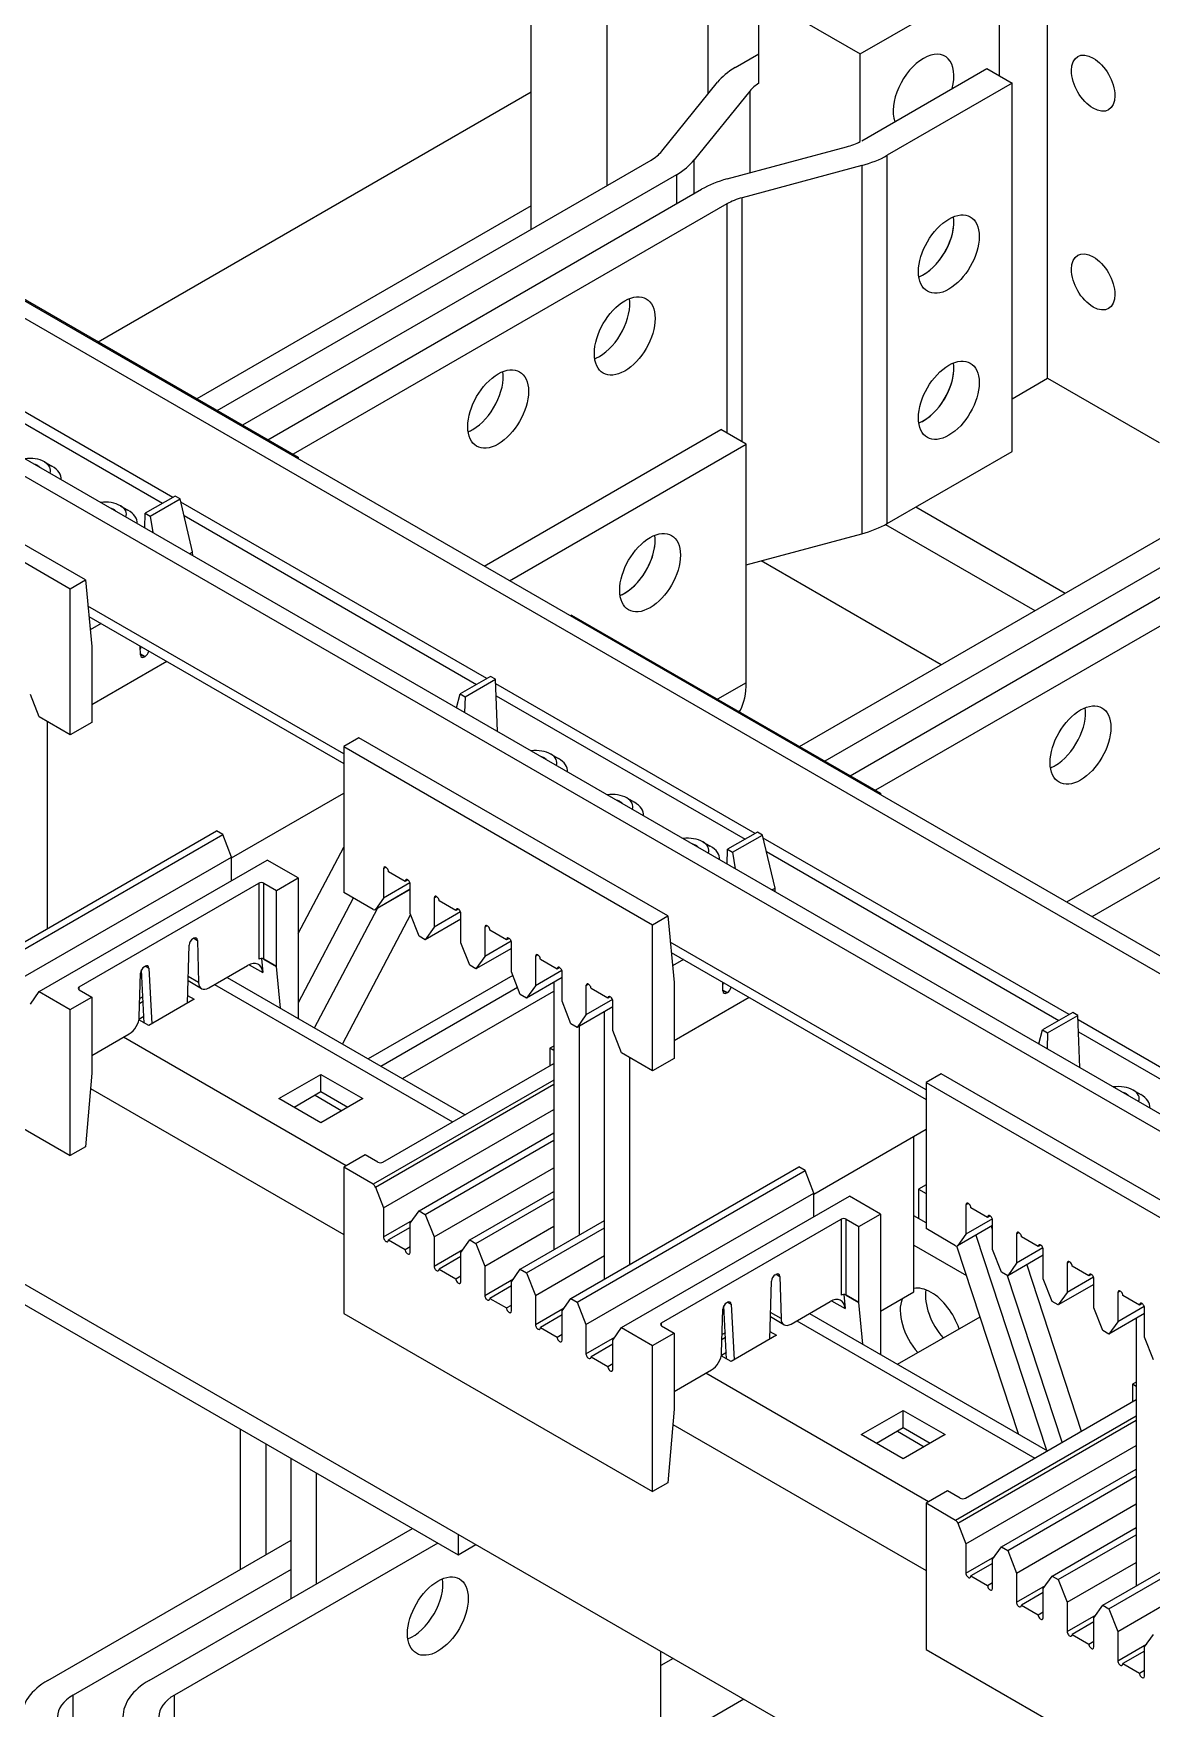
# Model space of a CAD drawing. Header units: millimetres. Extents: x -116965 to 323937, y 291661 to 566926.
# Drawn here: x -25828.6 to -25739.4, y 302073.5 to 302207.2 of the extents above; entities that cross this region are included whole.
import ezdxf

# ---------------------------------------------------------------- set-up
doc = ezdxf.new("R2010")
doc.units = ezdxf.units.MM
doc.layers.add('ALPHA', color=255, linetype='Continuous')

msp = doc.modelspace()

# ---------------------------------------------------------------- linework, layer by layer
at = {"layer": 'ALPHA'}
for p, q in [((-25788.944618, 302191.561674), (-25788.944618, 302326.866822)), ((-25782.883703, 302195.060945), (-25782.883703, 302312.636453)), ((-25774.802483, 302202.39332), (-25774.802483, 302229.587087)), ((-25747.730395, 302179.664153), (-25747.730395, 302213.957009)), ((-25762.680652, 302205.558759), (-25751.568974, 302211.974089)), ((-25751.568974, 302203.809123), (-25751.568974, 302211.974089)), ((-25770.761873, 302210.224453), (-25762.680652, 302205.558759)), ((-25770.761873, 302203.225911), (-25770.761873, 302210.224453)), ((-25772.651887, 302204.467558), (-25770.761873, 302205.558759)), ((-25762.680652, 302198.560216), (-25762.680652, 302205.558759)), ((-25762.550362, 302198.63544), (-25752.579127, 302204.392335)), ((-25752.579127, 302204.392335), (-25750.558822, 302203.225911)), ((-25823.491835, 302182.580212), (-25788.944618, 302202.526057)), ((-25778.518762, 302197.792077), (-25774.074752, 302203.294347)), ((-25771.485301, 302202.597208), (-25775.929311, 302197.094938)), ((-25771.485301, 302202.597208), (-25771.485301, 302196.065302)), ((-25750.558822, 302203.225911), (-25760.530057, 302197.469016)), ((-25750.558822, 302173.832034), (-25750.558822, 302203.225911)), ((-25773.29981, 302195.576794), (-25763.769598, 302198.142545)), ((-25813.996402, 302177.098021), (-25779.372481, 302197.088151)), ((-25775.929311, 302194.410371), (-25775.929311, 302197.094938)), ((-25760.530057, 302168.075139), (-25760.530057, 302197.469016)), ((-25777.352176, 302195.921727), (-25811.976096, 302175.931597)), ((-25777.352176, 302195.921727), (-25777.352176, 302193.58888)), ((-25762.562118, 302196.647525), (-25772.092329, 302194.081774)), ((-25762.562118, 302196.647525), (-25762.562118, 302167.253648)), ((-25809.955791, 302174.765173), (-25775.331871, 302194.755303)), ((-25772.092329, 302174.600174), (-25772.092329, 302194.081774)), ((-25788.944618, 302193.427952), (-25815.612646, 302178.03116)), ((-25773.311565, 302193.58888), (-25807.935486, 302173.59875)), ((-25773.311565, 302193.58888), (-25773.311565, 302175.3041)), ((-25842.078642, 302191.794959), (-25666.716161, 302090.549383)), ((-25840.866459, 302192.494813), (-25665.503977, 302091.249237)), ((-25832.179147, 302187.595834), (-25807.531425, 302173.365465)), ((-25851.776107, 302186.196125), (-25676.413625, 302084.950549)), ((-25852.98829, 302185.496271), (-25677.625808, 302084.250695)), ((-25817.531935, 302170.1578), (-25838.226288, 302182.10569)), ((-25838.189555, 302181.151343), (-25818.340057, 302169.69123)), ((-25750.558822, 302178.03116), (-25747.730395, 302179.664153)), ((-25747.730395, 302179.664153), (-25738.841052, 302174.531889)), ((-25850.361893, 302177.098021), (-25825.714171, 302162.867652)), ((-25824.501988, 302163.567506), (-25849.14971, 302177.797875)), ((-25792.682183, 302164.675608), (-25773.79233, 302175.58167)), ((-25771.772025, 302174.415246), (-25773.79233, 302175.58167)), ((-25790.661878, 302163.509185), (-25771.772025, 302174.415246)), ((-25771.772025, 302155.361813), (-25771.772025, 302174.415246)), ((-25827.774882, 302172.992209), (-25827.168791, 302172.642282)), ((-25807.63244, 302173.307144), (-25807.531425, 302173.365465)), ((-25807.531425, 302173.365465), (-25807.531425, 302173.248822)), ((-25760.530057, 302168.075139), (-25750.558822, 302173.832034)), ((-25826.432373, 302171.563914), (-25826.432373, 302171.615829)), ((-25817.347188, 302170.264464), (-25819.730536, 302168.888437)), ((-25819.326475, 302168.655152), (-25816.943127, 302170.031179)), ((-25816.943127, 302170.031179), (-25817.347188, 302170.264464)), ((-25815.946501, 302165.800915), (-25816.943127, 302170.031179)), ((-25767.529384, 302150.270276), (-25732.905464, 302170.260406)), ((-25821.713967, 302169.492938), (-25821.107875, 302169.143011)), ((-25819.765655, 302167.714883), (-25819.730536, 302168.888437)), ((-25819.730536, 302168.888437), (-25819.326475, 302168.655152)), ((-25819.326475, 302168.655152), (-25819.120927, 302167.342649)), ((-25792.480152, 302155.694146), (-25816.884955, 302169.784266)), ((-25816.630503, 302168.704218), (-25793.288274, 302155.227576)), ((-25730.885159, 302169.093982), (-25765.509079, 302149.103852)), ((-25758.235981, 302169.399624), (-25746.316181, 302162.517725)), ((-25820.371458, 302168.064643), (-25820.371458, 302168.116558)), ((-25763.488774, 302147.937428), (-25728.864853, 302167.927558)), ((-25760.662028, 302168.000886), (-25748.740547, 302161.118016)), ((-25771.772025, 302164.77413), (-25762.562118, 302167.253648)), ((-25726.844548, 302166.761135), (-25761.468469, 302146.771005)), ((-25816.198534, 302165.655404), (-25815.946501, 302165.800915)), ((-25815.931491, 302165.501227), (-25815.946501, 302165.800915)), ((-25756.215676, 302156.802248), (-25770.579476, 302165.095192)), ((-25825.714171, 302162.867652), (-25824.501988, 302163.567506)), ((-25824.501988, 302163.567506), (-25823.992366, 302158.262903)), ((-25825.714171, 302151.203415), (-25825.714171, 302162.867652)), ((-25803.894876, 302149.687064), (-25824.300298, 302161.46814)), ((-25824.22167, 302160.649706), (-25803.894876, 302148.914026)), ((-25785.71213, 302160.768089), (-25785.813146, 302160.709768)), ((-25785.71213, 302160.768089), (-25761.064408, 302146.53772)), ((-25824.113094, 302159.592908), (-25824.120555, 302159.597216)), ((-25823.252168, 302160.089964), (-25824.113094, 302159.592908)), ((-25823.992366, 302158.262903), (-25823.992871, 302158.262611)), ((-25823.992871, 302158.262611), (-25823.992871, 302152.197208)), ((-25820.099855, 302157.581973), (-25820.121415, 302158.282423)), ((-25817.999375, 302157.057263), (-25823.992871, 302153.596916)), ((-25820.102156, 302157.656721), (-25819.743802, 302157.449826)), ((-25819.796994, 302157.419116), (-25820.100231, 302157.59419)), ((-25819.743802, 302157.449826), (-25819.796994, 302157.419116)), ((-25792.177107, 302155.86911), (-25794.601473, 302154.469401)), ((-25794.197412, 302154.236116), (-25791.773046, 302155.635825)), ((-25791.773046, 302155.635825), (-25792.177107, 302155.86911)), ((-25791.612339, 302151.460558), (-25791.773046, 302155.635825)), ((-25771.064918, 302143.330055), (-25791.759271, 302155.277945)), ((-25771.772025, 302155.361813), (-25774.060105, 302154.040789)), ((-25828.186196, 302152.630639), (-25828.88605, 302154.434408)), ((-25794.904366, 302153.361211), (-25794.601473, 302154.469401)), ((-25794.601473, 302154.469401), (-25794.197412, 302154.236116)), ((-25794.197412, 302154.236116), (-25794.24371, 302152.979781)), ((-25791.722538, 302154.323598), (-25771.87304, 302142.863485)), ((-25825.714171, 302151.203415), (-25828.186196, 302152.630639)), ((-25772.398778, 302153.081622), (-25772.245242, 302153.170265)), ((-25772.316837, 302153.034313), (-25772.245242, 302153.170265)), ((-25827.532446, 302135.745011), (-25827.532446, 302152.253196)), ((-25823.992871, 302152.197208), (-25825.714171, 302151.203415)), ((-25802.682693, 302150.97013), (-25803.894876, 302150.270276)), ((-25803.894876, 302150.270276), (-25779.247154, 302136.039907)), ((-25803.894876, 302150.270276), (-25803.894876, 302138.606039)), ((-25778.034971, 302136.739761), (-25802.682693, 302150.97013)), ((-25787.36878, 302149.663736), (-25786.762689, 302149.313808)), ((-25727.325313, 302148.753925), (-25746.215166, 302137.847864)), ((-25786.026272, 302148.23544), (-25786.026272, 302148.287356)), ((-25725.305008, 302147.587501), (-25744.194861, 302136.68144)), ((-25812.844828, 302141.370463), (-25803.894876, 302146.53772)), ((-25781.307865, 302146.164464), (-25780.701774, 302145.814537)), ((-25761.165423, 302146.479399), (-25761.064408, 302146.53772)), ((-25761.064408, 302146.53772), (-25761.064408, 302146.421078)), ((-25779.965356, 302144.736169), (-25779.965356, 302144.788084)), ((-25832.226806, 302133.034721), (-25814.04406, 302143.532534)), ((-25831.727428, 302132.746405), (-25813.544682, 302143.244218)), ((-25813.544682, 302143.244218), (-25814.04406, 302143.532534)), ((-25812.844828, 302141.440449), (-25813.544682, 302143.244218)), ((-25770.880171, 302143.436719), (-25773.263519, 302142.060692)), ((-25770.47611, 302143.203434), (-25770.880171, 302143.436719)), ((-25807.531425, 302135.33197), (-25803.894876, 302142.237461)), ((-25775.24695, 302142.665193), (-25774.640858, 302142.315266)), ((-25773.298638, 302140.887138), (-25773.263519, 302142.060692)), ((-25773.263519, 302142.060692), (-25772.859458, 302141.827408)), ((-25772.859458, 302141.827408), (-25770.47611, 302143.203434)), ((-25769.479484, 302138.973171), (-25770.47611, 302143.203434)), ((-25746.013135, 302128.866401), (-25770.417938, 302142.956521)), ((-25770.163485, 302141.876473), (-25746.821257, 302128.399832)), ((-25831.027573, 302130.942635), (-25812.844828, 302141.440449)), ((-25828.186196, 302130.701874), (-25810.00345, 302141.199687)), ((-25812.844828, 302139.559217), (-25812.844828, 302141.440449)), ((-25807.531425, 302139.772463), (-25810.00345, 302141.199687)), ((-25800.520967, 302140.623952), (-25800.722997, 302140.50731)), ((-25773.904441, 302141.236898), (-25773.904441, 302141.288813)), ((-25772.859458, 302141.827408), (-25772.65391, 302140.514904)), ((-25886.323324, 302140.239032), (-25664.089764, 302011.932427)), ((-25825.003024, 302131.084939), (-25810.666939, 302139.361881)), ((-25810.666939, 302139.361881), (-25810.666939, 302133.296478)), ((-25810.262878, 302139.361881), (-25809.252725, 302138.77867)), ((-25810.262878, 302133.296478), (-25810.262878, 302139.361881)), ((-25809.252725, 302138.77867), (-25807.531425, 302139.772463)), ((-25807.531425, 302139.772463), (-25807.531425, 302128.567928)), ((-25800.722997, 302140.50731), (-25800.722997, 302138.174462)), ((-25798.606074, 302139.396668), (-25800.722997, 302138.174462)), ((-25798.985535, 302139.504185), (-25800.318936, 302140.274025)), ((-25798.783504, 302139.620828), (-25798.985535, 302139.504185)), ((-25798.581474, 302136.938053), (-25798.581474, 302139.2709)), ((-25809.252725, 302132.713266), (-25809.252725, 302138.77867)), ((-25803.132209, 302138.165713), (-25807.531425, 302129.811983)), ((-25801.539494, 302137.246158), (-25803.894876, 302138.606039)), ((-25798.581474, 302138.857342), (-25801.396637, 302137.232007)), ((-25798.581474, 302138.868584), (-25801.36453, 302137.261785)), ((-25800.722997, 302138.174462), (-25801.36453, 302137.261785)), ((-25796.480356, 302138.291105), (-25796.682387, 302138.174462)), ((-25796.682387, 302138.174462), (-25796.682387, 302135.841615)), ((-25794.944925, 302137.171338), (-25796.278326, 302137.941177)), ((-25769.731517, 302138.827659), (-25769.479484, 302138.973171)), ((-25769.464474, 302138.673482), (-25769.479484, 302138.973171)), ((-25806.222367, 302127.812143), (-25801.202759, 302137.343942)), ((-25798.550978, 302136.859456), (-25803.993207, 302126.525137)), ((-25797.881619, 302135.134284), (-25798.581474, 302136.938053)), ((-25794.565464, 302137.063821), (-25796.682387, 302135.841615)), ((-25794.742894, 302137.28798), (-25794.944925, 302137.171338)), ((-25794.540863, 302134.605206), (-25794.540863, 302136.938053)), ((-25779.247154, 302136.039907), (-25778.034971, 302136.739761)), ((-25778.034971, 302136.739761), (-25777.525349, 302131.435158)), ((-25794.540863, 302136.486438), (-25797.382241, 302134.845967)), ((-25796.682387, 302135.841615), (-25797.382241, 302134.845967)), ((-25792.439746, 302135.958257), (-25792.641777, 302135.841615)), ((-25792.641777, 302135.841615), (-25792.641777, 302133.508767)), ((-25790.904314, 302134.83849), (-25792.237716, 302135.60833)), ((-25779.247154, 302124.37567), (-25779.247154, 302136.039907)), ((-25816.36792, 302129.771731), (-25816.229019, 302134.413274)), ((-25815.92616, 302134.92576), (-25815.872969, 302134.95647)), ((-25815.862392, 302134.962363), (-25815.570107, 302134.793612)), ((-25815.570107, 302134.793612), (-25815.466455, 302131.426049)), ((-25797.382241, 302134.845967), (-25797.881619, 302135.134284)), ((-25793.841009, 302132.801436), (-25794.540863, 302134.605206)), ((-25790.500253, 302134.15359), (-25793.341631, 302132.51312)), ((-25790.524854, 302134.730973), (-25792.641777, 302133.508767)), ((-25790.702284, 302134.955133), (-25790.904314, 302134.83849)), ((-25790.500253, 302132.272358), (-25790.500253, 302134.605206)), ((-25757.427859, 302122.859319), (-25777.833281, 302134.640395)), ((-25819.796994, 302132.690933), (-25819.737716, 302132.725157)), ((-25819.720709, 302132.734425), (-25819.435148, 302132.569556)), ((-25819.435148, 302132.569556), (-25819.212757, 302128.129263)), ((-25814.658825, 302130.991762), (-25811.556868, 302132.782677)), ((-25811.430161, 302132.848164), (-25810.351326, 302132.225299)), ((-25810.458874, 302133.344756), (-25810.351326, 302132.225299)), ((-25810.277665, 302133.304432), (-25809.253231, 302132.712975)), ((-25809.252725, 302132.713266), (-25810.262878, 302133.296478)), ((-25809.253231, 302132.712975), (-25809.252725, 302132.713266)), ((-25808.932735, 302129.376975), (-25809.253231, 302132.712975)), ((-25793.341631, 302132.51312), (-25793.841009, 302132.801436)), ((-25792.641777, 302133.508767), (-25793.341631, 302132.51312)), ((-25788.399136, 302133.62541), (-25788.601167, 302133.508767)), ((-25788.601167, 302133.508767), (-25788.601167, 302131.17592)), ((-25786.863704, 302132.505643), (-25788.197106, 302133.275483)), ((-25786.661674, 302132.622285), (-25786.863704, 302132.505643)), ((-25777.754653, 302133.821961), (-25757.427859, 302122.086282)), ((-25777.646077, 302132.765164), (-25777.653538, 302132.769471)), ((-25776.785151, 302133.262219), (-25777.646077, 302132.765164)), ((-25850.361893, 302131.840782), (-25825.714171, 302117.610413)), ((-25820.203507, 302128.691111), (-25820.099855, 302132.178362)), ((-25819.804646, 302128.195631), (-25820.017878, 302132.453053)), ((-25815.230254, 302130.935157), (-25816.314372, 302131.561074)), ((-25815.466455, 302131.426049), (-25816.303943, 302131.909573)), ((-25814.198432, 302131.25757), (-25795.207564, 302120.293187)), ((-25813.194227, 302131.837348), (-25794.203359, 302120.872965)), ((-25790.393925, 302131.998312), (-25801.933475, 302125.33595)), ((-25789.800399, 302130.468589), (-25790.500253, 302132.272358)), ((-25786.459643, 302131.820743), (-25789.301021, 302130.180273)), ((-25788.601167, 302131.17592), (-25789.301021, 302130.180273)), ((-25786.484244, 302132.398126), (-25788.601167, 302131.17592)), ((-25787.126344, 302131.435823), (-25787.126344, 302110.08369)), ((-25786.459643, 302129.939511), (-25786.459643, 302132.272358)), ((-25784.358526, 302131.292562), (-25784.560556, 302131.17592)), ((-25784.560556, 302131.17592), (-25784.560556, 302128.843073)), ((-25777.525349, 302131.435158), (-25777.525854, 302131.434866)), ((-25777.525854, 302131.434866), (-25777.525854, 302125.369463)), ((-25773.632838, 302130.754229), (-25773.654397, 302131.454678)), ((-25828.88605, 302129.706226), (-25828.186196, 302130.701874)), ((-25828.186196, 302130.701874), (-25825.714171, 302129.274649)), ((-25825.714171, 302129.274649), (-25823.992871, 302130.268442)), ((-25825.003024, 302130.851654), (-25825.003024, 302131.084939)), ((-25825.003024, 302130.851654), (-25823.992871, 302130.268442)), ((-25823.992871, 302130.268442), (-25823.992871, 302124.203039)), ((-25819.890879, 302129.917363), (-25820.171881, 302129.755126)), ((-25819.909694, 302130.293019), (-25820.160192, 302130.148393)), ((-25815.814676, 302130.091146), (-25819.451225, 302127.991583)), ((-25816.349127, 302130.399711), (-25815.814676, 302130.091146)), ((-25800.936678, 302124.760449), (-25790.029072, 302131.057958)), ((-25799.213715, 302123.765696), (-25787.126344, 302130.744343)), ((-25789.301021, 302130.180273), (-25789.800399, 302130.468589)), ((-25785.759789, 302128.135742), (-25786.459643, 302129.939511)), ((-25782.443634, 302130.065279), (-25784.560556, 302128.843073)), ((-25782.823094, 302130.172796), (-25784.156495, 302130.942635)), ((-25782.621063, 302130.289438), (-25782.823094, 302130.172796)), ((-25782.419033, 302127.606664), (-25782.419033, 302129.939511)), ((-25771.532358, 302130.229518), (-25777.525854, 302126.769171)), ((-25773.635139, 302130.828976), (-25773.276785, 302130.622081)), ((-25773.329977, 302130.591371), (-25773.633214, 302130.766445)), ((-25773.276785, 302130.622081), (-25773.329977, 302130.591371)), ((-25825.714171, 302117.610413), (-25825.714171, 302129.274649)), ((-25819.830204, 302128.705919), (-25820.228676, 302128.475861)), ((-25782.419033, 302129.487895), (-25785.260411, 302127.847425)), ((-25784.560556, 302128.843073), (-25785.260411, 302127.847425)), ((-25783.085734, 302107.750843), (-25783.085734, 302129.102976)), ((-25745.710089, 302129.041365), (-25748.134456, 302127.641656)), ((-25747.730395, 302127.408372), (-25745.306028, 302128.80808)), ((-25745.306028, 302128.80808), (-25745.710089, 302129.041365)), ((-25745.145322, 302124.632813), (-25745.306028, 302128.80808)), ((-25823.992871, 302125.602748), (-25821.011137, 302127.324253)), ((-25819.451225, 302127.991583), (-25820.235287, 302128.444261)), ((-25785.260411, 302127.847425), (-25785.759789, 302128.135742)), ((-25785.106039, 302127.936552), (-25785.106039, 302111.250114)), ((-25781.719179, 302125.802894), (-25782.419033, 302127.606664)), ((-25748.437349, 302126.533466), (-25748.134456, 302127.641656)), ((-25748.134456, 302127.641656), (-25747.730395, 302127.408372)), ((-25747.730395, 302127.408372), (-25747.776693, 302126.152036)), ((-25724.597901, 302116.50231), (-25745.292254, 302128.4502)), ((-25745.255521, 302127.495853), (-25725.406023, 302116.035741)), ((-25803.692846, 302116.793916), (-25821.47153, 302127.058444)), ((-25787.126344, 302126.35859), (-25787.43343, 302126.181294)), ((-25787.43343, 302126.181294), (-25787.43343, 302124.781585)), ((-25787.126344, 302126.003997), (-25787.43343, 302126.181294)), ((-25800.759363, 302117.087855), (-25787.126344, 302124.958882)), ((-25779.247154, 302124.37567), (-25781.719179, 302125.802894)), ((-25781.065429, 302108.917266), (-25781.065429, 302125.425451)), ((-25777.525854, 302125.369463), (-25779.247154, 302124.37567)), ((-25823.992366, 302124.203331), (-25824.501988, 302118.310267)), ((-25823.992871, 302124.203623), (-25823.992366, 302124.203331)), ((-25823.992871, 302124.203039), (-25823.992366, 302124.203331)), ((-25809.066857, 302122.159465), (-25805.713151, 302124.095728)), ((-25805.713151, 302122.69602), (-25805.713151, 302124.095728)), ((-25805.713151, 302124.095728), (-25802.359444, 302122.159465)), ((-25787.126344, 302123.638829), (-25801.539494, 302115.317393)), ((-25801.36453, 302115.099735), (-25787.126344, 302123.320156)), ((-25756.215676, 302124.142385), (-25757.427859, 302123.442531)), ((-25757.427859, 302123.442531), (-25732.780137, 302109.212162)), ((-25757.427859, 302123.442531), (-25757.427859, 302111.778294)), ((-25731.567954, 302109.912016), (-25756.215676, 302124.142385)), ((-25824.098479, 302122.97628), (-25803.894876, 302111.311725)), ((-25805.713151, 302120.223202), (-25809.066857, 302122.159465)), ((-25805.713151, 302122.69602), (-25807.854674, 302121.459611)), ((-25806.177821, 302122.427742), (-25804.036297, 302121.191333)), ((-25803.571627, 302121.459611), (-25805.713151, 302122.69602)), ((-25802.359444, 302122.159465), (-25805.713151, 302120.223202)), ((-25740.901763, 302122.835991), (-25740.295672, 302122.486064)), ((-25800.722997, 302113.44628), (-25787.126344, 302121.296311)), ((-25739.559255, 302121.407696), (-25739.559255, 302121.459611)), ((-25797.881619, 302113.205518), (-25787.126344, 302119.41508)), ((-25766.377811, 302114.542718), (-25757.427859, 302119.709975)), ((-25758.397605, 302106.739344), (-25758.397605, 302119.150092)), ((-25824.501988, 302118.310267), (-25825.714171, 302117.610413)), ((-25797.382241, 302112.917202), (-25787.126344, 302118.838447)), ((-25802.173576, 302117.671067), (-25803.894876, 302116.677274)), ((-25803.894876, 302116.677274), (-25803.894876, 302105.013037)), ((-25801.539494, 302115.317393), (-25803.894876, 302116.677274)), ((-25801.163424, 302117.087855), (-25802.173576, 302117.671067)), ((-25796.682387, 302111.113433), (-25787.126344, 302116.630617)), ((-25785.759789, 302106.206976), (-25767.577043, 302116.704789)), ((-25767.077665, 302116.416473), (-25767.577043, 302116.704789)), ((-25785.260411, 302105.91866), (-25767.077665, 302116.416473)), ((-25766.377811, 302114.612704), (-25767.077665, 302116.416473)), ((-25757.427859, 302115.277565), (-25758.033951, 302114.927638)), ((-25801.36453, 302115.099735), (-25800.722997, 302113.44628)), ((-25793.841009, 302110.872671), (-25787.126344, 302114.749385)), ((-25793.341631, 302110.584355), (-25787.126344, 302114.172752)), ((-25784.560556, 302104.114891), (-25766.377811, 302114.612704)), ((-25781.719179, 302103.874129), (-25763.536433, 302114.371942)), ((-25766.377811, 302112.731472), (-25766.377811, 302114.612704)), ((-25761.064408, 302112.944718), (-25763.536433, 302114.371942)), ((-25758.033951, 302114.927638), (-25757.427859, 302114.577711)), ((-25758.033951, 302114.927638), (-25758.033951, 302112.594791)), ((-25754.05395, 302113.796207), (-25754.25598, 302113.679565)), ((-25800.722997, 302113.44628), (-25800.722997, 302111.113433)), ((-25798.581474, 302112.209871), (-25797.881619, 302113.205518)), ((-25797.881619, 302113.205518), (-25797.382241, 302112.917202)), ((-25797.382241, 302112.917202), (-25796.682387, 302111.113433)), ((-25778.536007, 302104.257194), (-25764.199922, 302112.534137)), ((-25764.199922, 302112.534137), (-25764.199922, 302106.468734)), ((-25763.795861, 302112.534137), (-25762.785708, 302111.950925)), ((-25763.795861, 302106.468734), (-25763.795861, 302112.534137)), ((-25762.785708, 302111.950925), (-25761.064408, 302112.944718)), ((-25761.064408, 302112.944718), (-25761.064408, 302101.740183)), ((-25757.427859, 302112.244864), (-25758.397605, 302112.804747)), ((-25754.25598, 302113.679565), (-25754.25598, 302111.346717)), ((-25752.139057, 302112.568923), (-25754.25598, 302111.346717)), ((-25752.518518, 302112.67644), (-25753.851919, 302113.44628)), ((-25752.316487, 302112.793083), (-25752.518518, 302112.67644)), ((-25800.722997, 302111.113433), (-25798.415886, 302112.445444)), ((-25798.581474, 302111.883272), (-25800.318936, 302110.880148)), ((-25798.581474, 302109.877024), (-25798.581474, 302112.209871)), ((-25792.641777, 302108.780585), (-25787.126344, 302111.964922)), ((-25789.800399, 302108.539824), (-25783.085734, 302112.416537)), ((-25789.301021, 302108.251507), (-25783.085734, 302111.839905)), ((-25762.785708, 302105.885522), (-25762.785708, 302111.950925)), ((-25755.072477, 302110.418413), (-25757.427859, 302111.778294)), ((-25752.114457, 302112.029597), (-25754.929619, 302110.404262)), ((-25752.114457, 302112.040839), (-25754.897513, 302110.434041)), ((-25754.25598, 302111.346717), (-25754.897513, 302110.434041)), ((-25753.447565, 302111.259927), (-25747.82727, 302094.097718)), ((-25752.114457, 302111.674758), (-25752.212183, 302111.973175)), ((-25752.114457, 302110.110308), (-25752.114457, 302112.443156)), ((-25750.013339, 302111.46336), (-25750.21537, 302111.346717)), ((-25750.21537, 302111.346717), (-25750.21537, 302109.01387)), ((-25800.318936, 302110.880148), (-25798.985535, 302110.110308)), ((-25798.985535, 302110.110308), (-25798.581474, 302110.343593)), ((-25796.682387, 302111.113433), (-25796.682387, 302108.780585)), ((-25796.682387, 302108.780585), (-25794.375276, 302110.112596)), ((-25794.540863, 302109.877024), (-25793.841009, 302110.872671)), ((-25794.540863, 302107.544176), (-25794.540863, 302109.877024)), ((-25793.841009, 302110.872671), (-25793.341631, 302110.584355)), ((-25793.341631, 302110.584355), (-25792.641777, 302108.780585)), ((-25758.397605, 302110.4719), (-25754.204371, 302108.050935)), ((-25750.05643, 302095.384724), (-25754.97083, 302110.391405)), ((-25751.414602, 302108.306539), (-25752.114457, 302110.110308)), ((-25748.098447, 302110.236076), (-25750.21537, 302109.01387)), ((-25748.477907, 302110.343593), (-25749.811309, 302111.113433)), ((-25748.275877, 302110.460235), (-25748.477907, 302110.343593)), ((-25748.073846, 302107.777461), (-25748.073846, 302110.110308)), ((-25794.540863, 302109.550425), (-25796.278326, 302108.547301)), ((-25796.278326, 302108.547301), (-25794.944925, 302107.777461)), ((-25792.641777, 302108.780585), (-25792.641777, 302106.447738)), ((-25790.500253, 302107.544176), (-25789.800399, 302108.539824)), ((-25789.800399, 302108.539824), (-25789.301021, 302108.251507)), ((-25788.601167, 302106.447738), (-25783.085734, 302109.632075)), ((-25748.073846, 302109.658693), (-25750.915224, 302108.018223)), ((-25750.21537, 302109.01387), (-25750.915224, 302108.018223)), ((-25749.396473, 302108.895074), (-25745.042717, 302095.600385)), ((-25745.972729, 302109.130512), (-25746.17476, 302109.01387)), ((-25746.17476, 302109.01387), (-25746.17476, 302106.681023)), ((-25744.437297, 302108.010746), (-25745.770699, 302108.780585)), ((-25794.944925, 302107.777461), (-25794.540863, 302108.010746)), ((-25792.641777, 302106.447738), (-25790.334666, 302107.779749)), ((-25790.500253, 302107.217578), (-25792.237716, 302106.214453)), ((-25790.500253, 302105.211329), (-25790.500253, 302107.544176)), ((-25789.301021, 302108.251507), (-25788.601167, 302106.447738)), ((-25769.900903, 302102.943986), (-25769.762001, 302107.58553)), ((-25769.459143, 302108.098015), (-25769.405952, 302108.128726)), ((-25769.395375, 302108.134619), (-25769.10309, 302107.965868)), ((-25769.10309, 302107.965868), (-25768.999438, 302104.598304)), ((-25750.915224, 302108.018223), (-25751.414602, 302108.306539)), ((-25746.562971, 302094.722666), (-25750.917428, 302108.019495)), ((-25747.373992, 302105.973691), (-25748.073846, 302107.777461)), ((-25744.033236, 302107.325845), (-25746.874614, 302105.685375)), ((-25744.057837, 302107.903229), (-25746.17476, 302106.681023)), ((-25744.235267, 302108.127388), (-25744.437297, 302108.010746)), ((-25744.033236, 302105.444614), (-25744.033236, 302107.777461)), ((-25831.128589, 302106.739344), (-25794.763097, 302085.743717)), ((-25792.237716, 302106.214453), (-25790.904314, 302105.444614)), ((-25788.601167, 302106.447738), (-25788.601167, 302104.114891)), ((-25786.459643, 302105.211329), (-25785.759789, 302106.206976)), ((-25785.759789, 302106.206976), (-25785.260411, 302105.91866)), ((-25785.260411, 302105.91866), (-25784.560556, 302104.114891)), ((-25773.329977, 302105.863189), (-25773.270699, 302105.897413)), ((-25773.253692, 302105.90668), (-25772.968131, 302105.741811)), ((-25768.191808, 302104.164017), (-25765.089851, 302105.954933)), ((-25764.963143, 302106.020419), (-25763.884309, 302105.397554)), ((-25763.991857, 302106.517012), (-25763.884309, 302105.397554)), ((-25763.810648, 302106.476687), (-25762.786214, 302105.88523)), ((-25762.785708, 302105.885522), (-25763.795861, 302106.468734)), ((-25762.786214, 302105.88523), (-25762.785708, 302105.885522)), ((-25762.465718, 302102.54923), (-25762.786214, 302105.88523)), ((-25761.064408, 302105.199665), (-25758.397605, 302106.739344)), ((-25746.874614, 302105.685375), (-25747.373992, 302105.973691)), ((-25746.17476, 302106.681023), (-25746.874614, 302105.685375)), ((-25741.932119, 302106.797665), (-25742.134149, 302106.681023)), ((-25742.134149, 302106.681023), (-25742.134149, 302104.348175)), ((-25740.396687, 302105.677898), (-25741.730088, 302106.447738)), ((-25740.194657, 302105.794541), (-25740.396687, 302105.677898)), ((-25803.894876, 302105.013037), (-25779.247154, 302090.782668)), ((-25790.904314, 302105.444614), (-25790.500253, 302105.677898)), ((-25788.601167, 302104.114891), (-25786.294056, 302105.446901)), ((-25786.459643, 302104.88473), (-25788.197106, 302103.881606)), ((-25786.459643, 302102.878481), (-25786.459643, 302105.211329)), ((-25773.73649, 302101.863366), (-25773.632838, 302105.350617)), ((-25773.337629, 302101.367886), (-25773.550861, 302105.625308)), ((-25772.968131, 302105.741811), (-25772.74574, 302101.301518)), ((-25768.763237, 302104.107412), (-25769.847355, 302104.733329)), ((-25768.999438, 302104.598304), (-25769.836926, 302105.081829)), ((-25767.731415, 302104.429825), (-25748.740547, 302093.465442)), ((-25766.72721, 302105.009603), (-25747.736342, 302094.04522)), ((-25759.696548, 302100.950449), (-25753.122131, 302104.74619)), ((-25743.333382, 302103.640844), (-25744.033236, 302105.444614)), ((-25739.992626, 302104.992998), (-25742.834004, 302103.352528)), ((-25740.017227, 302105.570381), (-25742.134149, 302104.348175)), ((-25740.659327, 302104.608078), (-25740.659327, 302083.255945)), ((-25739.992626, 302103.111766), (-25739.992626, 302105.444614)), ((-25788.197106, 302103.881606), (-25786.863704, 302103.111766)), ((-25786.863704, 302103.111766), (-25786.459643, 302103.345051)), ((-25784.560556, 302104.114891), (-25784.560556, 302101.782043)), ((-25784.560556, 302101.782043), (-25782.253446, 302103.114054)), ((-25782.419033, 302102.878481), (-25781.719179, 302103.874129)), ((-25781.719179, 302103.874129), (-25779.247154, 302102.446905)), ((-25779.247154, 302102.446905), (-25777.525854, 302103.440698)), ((-25778.536007, 302104.023909), (-25778.536007, 302104.257194)), ((-25778.536007, 302104.023909), (-25777.525854, 302103.440698)), ((-25777.525854, 302103.440698), (-25777.525854, 302097.375294)), ((-25773.442676, 302103.465274), (-25773.693175, 302103.320648)), ((-25769.347659, 302103.263401), (-25772.984208, 302101.163839)), ((-25769.88211, 302103.571967), (-25769.347659, 302103.263401)), ((-25742.834004, 302103.352528), (-25743.333382, 302103.640844)), ((-25742.134149, 302104.348175), (-25742.834004, 302103.352528)), ((-25739.292772, 302101.307997), (-25739.992626, 302103.111766)), ((-25782.419033, 302102.551883), (-25784.156495, 302101.548758)), ((-25782.419033, 302100.545634), (-25782.419033, 302102.878481)), ((-25779.247154, 302090.782668), (-25779.247154, 302102.446905)), ((-25773.363187, 302101.878174), (-25773.761659, 302101.648116)), ((-25773.423862, 302103.089618), (-25773.704864, 302102.927381)), ((-25784.156495, 302101.548758), (-25782.823094, 302100.778919)), ((-25782.823094, 302100.778919), (-25782.419033, 302101.012204)), ((-25777.525854, 302098.775003), (-25774.54412, 302100.496508)), ((-25772.984208, 302101.163839), (-25773.76827, 302101.616517)), ((-25757.225828, 302089.966171), (-25775.004513, 302100.2307)), ((-25740.659327, 302099.530845), (-25740.966413, 302099.353549)), ((-25740.966413, 302099.353549), (-25740.966413, 302097.953841)), ((-25740.659327, 302099.176253), (-25740.966413, 302099.353549)), ((-25754.292346, 302090.26011), (-25740.659327, 302098.131137)), ((-25777.525349, 302097.375586), (-25778.034971, 302091.482522)), ((-25777.525854, 302097.375878), (-25777.525349, 302097.375586)), ((-25777.525854, 302097.375294), (-25777.525349, 302097.375586)), ((-25762.59984, 302095.33172), (-25759.246134, 302097.267983)), ((-25759.246134, 302095.868275), (-25759.246134, 302097.267983)), ((-25759.246134, 302097.267983), (-25755.892427, 302095.33172)), ((-25740.659327, 302096.811084), (-25755.072477, 302088.489648)), ((-25754.897513, 302088.271991), (-25740.659327, 302096.492411)), ((-25812.137721, 302084.577294), (-25812.137721, 302095.774961)), ((-25777.631462, 302096.148535), (-25757.427859, 302084.48398)), ((-25759.246134, 302093.395457), (-25762.59984, 302095.33172)), ((-25759.246134, 302095.868275), (-25761.387657, 302094.631866)), ((-25759.710804, 302095.599998), (-25757.56928, 302094.363589)), ((-25757.10461, 302094.631866), (-25759.246134, 302095.868275)), ((-25755.892427, 302095.33172), (-25759.246134, 302093.395457)), ((-25810.117416, 302094.608537), (-25810.117416, 302085.743717)), ((-25754.25598, 302086.618535), (-25740.659327, 302094.468567)), ((-25808.097111, 302082.244446), (-25808.097111, 302093.442114)), ((-25751.414602, 302086.377774), (-25740.659327, 302092.587335)), ((-25806.076806, 302092.27569), (-25806.076806, 302083.41087)), ((-25778.034971, 302091.482522), (-25779.247154, 302090.782668)), ((-25750.915224, 302086.089457), (-25740.659327, 302092.010702)), ((-25755.706559, 302090.843322), (-25757.427859, 302089.849529)), ((-25757.427859, 302089.849529), (-25757.427859, 302078.185292)), ((-25755.072477, 302088.489648), (-25757.427859, 302089.849529)), ((-25754.696407, 302090.26011), (-25755.706559, 302090.843322)), ((-25750.21537, 302084.285688), (-25740.659327, 302089.802872)), ((-25819.410819, 302075.712474), (-25798.399646, 302087.84328)), ((-25794.763097, 302087.376711), (-25794.763097, 302085.743717)), ((-25754.897513, 302088.271991), (-25754.25598, 302086.618535)), ((-25747.373992, 302084.044926), (-25740.659327, 302087.92164)), ((-25746.874614, 302083.75661), (-25740.659327, 302087.345008)), ((-25827.492039, 302075.712474), (-25808.097111, 302086.910141)), ((-25796.379341, 302086.676856), (-25817.390514, 302074.54605)), ((-25794.763097, 302085.743717), (-25793.348883, 302086.560214)), ((-25754.25598, 302086.618535), (-25754.25598, 302084.285688)), ((-25752.114457, 302085.382126), (-25751.414602, 302086.377774)), ((-25751.414602, 302086.377774), (-25750.915224, 302086.089457)), ((-25750.915224, 302086.089457), (-25750.21537, 302084.285688)), ((-25808.097111, 302084.577294), (-25825.471734, 302074.54605)), ((-25754.25598, 302084.285688), (-25751.948869, 302085.617699)), ((-25752.114457, 302085.055527), (-25753.851919, 302084.052403)), ((-25752.114457, 302083.049279), (-25752.114457, 302085.382126)), ((-25746.17476, 302081.95284), (-25740.659327, 302085.137177)), ((-25743.333382, 302081.712079), (-25736.618717, 302085.588793)), ((-25742.834004, 302081.423763), (-25736.618717, 302085.01216)), ((-25753.851919, 302084.052403), (-25752.518518, 302083.282563)), ((-25752.518518, 302083.282563), (-25752.114457, 302083.515848)), ((-25750.21537, 302084.285688), (-25750.21537, 302081.95284)), ((-25750.21537, 302081.95284), (-25747.908259, 302083.284851)), ((-25748.073846, 302083.049279), (-25747.373992, 302084.044926)), ((-25748.073846, 302080.716431), (-25748.073846, 302083.049279)), ((-25747.373992, 302084.044926), (-25746.874614, 302083.75661)), ((-25746.874614, 302083.75661), (-25746.17476, 302081.95284)), ((-25748.073846, 302082.72268), (-25749.811309, 302081.719556)), ((-25749.811309, 302081.719556), (-25748.477907, 302080.949716)), ((-25746.17476, 302081.95284), (-25746.17476, 302079.619993)), ((-25744.033236, 302080.716431), (-25743.333382, 302081.712079)), ((-25743.333382, 302081.712079), (-25742.834004, 302081.423763)), ((-25742.134149, 302079.619993), (-25736.618717, 302082.80433)), ((-25748.477907, 302080.949716), (-25748.073846, 302081.183001)), ((-25746.17476, 302079.619993), (-25743.867649, 302080.952004)), ((-25744.033236, 302080.389833), (-25745.770699, 302079.386708)), ((-25744.033236, 302078.383584), (-25744.033236, 302080.716431)), ((-25742.834004, 302081.423763), (-25742.134149, 302079.619993)), ((-25745.770699, 302079.386708), (-25744.437297, 302078.616869)), ((-25742.134149, 302079.619993), (-25742.134149, 302077.287146)), ((-25739.992626, 302078.383584), (-25739.292772, 302079.379231)), ((-25778.600656, 302067.547508), (-25778.600656, 302078.045321)), ((-25757.427859, 302078.185292), (-25732.780137, 302063.954923)), ((-25744.437297, 302078.616869), (-25744.033236, 302078.850153)), ((-25742.134149, 302077.287146), (-25739.827039, 302078.619157)), ((-25739.992626, 302078.056985), (-25741.730088, 302077.053861)), ((-25739.992626, 302076.050737), (-25739.992626, 302078.383584)), ((-25777.610707, 302077.473774), (-25778.600656, 302076.902226)), ((-25741.730088, 302077.053861), (-25740.396687, 302076.284021)), ((-25740.396687, 302076.284021), (-25739.992626, 302076.517306)), ((-25825.471734, 302071.046779), (-25825.471734, 302074.54605)), ((-25817.390514, 302071.046779), (-25817.390514, 302074.54605)), ((-25771.953853, 302074.207787), (-25778.600656, 302070.370253))]:
    msp.add_line(p, q, dxfattribs=at)
for centre, major_axis, start_param, end_param in [((-25757.62989, 302202.409415), (1.714286, 2.96923), 0.7853981634, 2.6960313996), ((-25757.62989, 302202.409415), (1.714286, 2.96923), 5.1579502343, 7.0685834706), ((-25744.093845, 302203.225911), (-1.228571, 2.127948), 0.7853981634, 7.0685834706), ((-25767.601125, 302201.551499), (-7.142857, 0), 5.4977871438, 5.8468529942), ((-25767.601125, 302201.551499), (-4.285714, 0), 5.5407940475, 5.8468529942), ((-25765.580819, 302200.385075), (-4.285714, 0), 2.0071286398, 2.3131875865), ((-25782.402938, 302198.837786), (-4.285714, 0), 2.3561944902, 2.7052603406), ((-25782.402938, 302198.837786), (-7.142857, 0), 2.3561944902, 2.7052603406), ((-25765.580819, 302200.385075), (-7.142857, 0), 2.0071286398, 2.3561944902), ((-25770.281108, 302191.839244), (-7.142857, 0), 5.1487212934, 5.4977871438), ((-25770.281108, 302191.839244), (-4.285714, 0), 5.1487212934, 5.4977871438), ((-25755.609584, 302189.578754), (1.714286, 2.96923), 2.3561944902, 8.6393797974), ((-25757.62989, 302190.745178), (1.714286, 2.96923), 3.7717298997, 5.6530480611), ((-25757.62989, 302190.745178), (1.714286, 2.96923), 3.926990817, 5.6530480611), ((-25744.093845, 302187.362549), (-1.228571, 2.127948), 0.7853981634, 7.0685834706), ((-25757.62989, 302190.745178), (1.714286, 2.96923), 3.7717298997, 3.926990817), ((-25781.46949, 302183.046781), (1.714286, 2.96923), 2.3561944902, 8.6393797974), ((-25783.489795, 302184.213205), (1.714286, 2.96923), 3.926990817, 5.6530480611), ((-25783.489795, 302184.213205), (1.714286, 2.96923), 3.7717298997, 3.926990817), ((-25755.609584, 302177.914517), (1.714286, 2.96923), 2.3561944902, 8.6393797974), ((-25757.62989, 302179.080941), (1.714286, 2.96923), 3.7717298997, 5.6530480611), ((-25757.62989, 302179.080941), (1.714286, 2.96923), 3.926990817, 5.6530480611), ((-25791.571015, 302177.214663), (1.714286, 2.96923), 2.3561944902, 8.6393797974), ((-25793.59132, 302178.381087), (1.714286, 2.96923), 3.926990817, 5.6530480611), ((-25793.59132, 302178.381087), (1.714286, 2.96923), 3.7717298997, 3.926990817), ((-25757.62989, 302179.080941), (1.714286, 2.96923), 3.7717298997, 3.926990817), ((-25828.946659, 302172.315684), (-1.657143, 0), 2.8998189977, 4.9541626362), ((-25828.946659, 302172.315684), (-0.914286, 0), 3.926990817, 4.2824120186), ((-25828.946659, 302172.315684), (-0.914286, 0), 3.5715696154, 3.926990817), ((-25828.946659, 302171.615829), (-2.514286, 0), 3.1064397342, 3.926990817), ((-25822.885744, 302168.816412), (-1.657143, 0), 2.8998189977, 4.9541626362), ((-25822.885744, 302168.816412), (-0.914286, 0), 3.926990817, 4.2824120186), ((-25822.885744, 302168.816412), (-0.914286, 0), 3.5715696154, 3.926990817), ((-25822.885744, 302168.116558), (-2.514286, 0), 3.1064397342, 3.926990817), ((-25779.449184, 302164.150718), (1.714286, 2.96923), 2.3561944902, 8.6393797974), ((-25765.580819, 302170.991198), (-7.142857, 0), 2.0071286398, 2.3561944902), ((-25781.46949, 302165.317141), (1.714286, 2.96923), 3.7717298997, 5.6530480611), ((-25781.46949, 302165.317141), (1.714286, 2.96923), 3.926990817, 5.6530480611), ((-25781.46949, 302165.317141), (1.714286, 2.96923), 3.7717298997, 3.926990817), ((-25824.113094, 302160.992617), (0.857143, 1.484615), 3.9214809141, 3.926990817), ((-25820.349894, 302158.14968), (0.214286, 0.371154), 4.8153689652, 5.2766557846), ((-25819.796994, 302157.769043), (0.214286, 0.371154), 2.3911010752, 3.926990817), ((-25819.743802, 302157.799753), (0.214286, 0.371154), 3.926990817, 5.2766557846), ((-25776.822788, 302158.277872), (-3.571429, 6.185896), 3.490658504, 3.926990817), ((-25745.103998, 302150.386918), (1.714286, 2.96923), 2.3561944902, 8.6393797974), ((-25747.124303, 302151.553342), (1.714286, 2.96923), 3.926990817, 5.6530480611), ((-25788.540557, 302148.98721), (-1.657143, 0), 2.8998189977, 4.9541626362), ((-25788.540557, 302148.98721), (-0.914286, 0), 3.926990817, 4.2824120187), ((-25788.540557, 302148.98721), (-0.914286, 0), 3.5715696153, 3.926990817), ((-25788.540557, 302148.287356), (-2.514286, 0), 3.1064397342, 3.926990817), ((-25747.124303, 302151.553342), (1.714286, 2.96923), 3.7717298997, 3.926990817), ((-25782.479642, 302145.487939), (-1.657143, 0), 2.8998189977, 4.9541626362), ((-25782.479642, 302145.487939), (-0.914286, 0), 3.926990817, 4.2824120187), ((-25782.479642, 302145.487939), (-0.914286, 0), 3.5715696153, 3.926990817), ((-25782.479642, 302144.788084), (-2.514286, 0), 3.1064397342, 3.926990817), ((-25776.418727, 302141.988668), (-1.657143, 0), 2.8998189977, 4.9541626362), ((-25776.418727, 302141.988668), (-0.914286, 0), 3.926990817, 4.2824120187), ((-25776.418727, 302141.988668), (-0.914286, 0), 3.5715696153, 3.926990817), ((-25776.418727, 302141.288813), (-2.514286, 0), 3.1064397342, 3.926990817), ((-25800.520967, 302140.390667), (-0.142857, 0.247436), 3.926990817, 7.0685834706), ((-25810.464908, 302139.245239), (-0.285714, 0), 3.926990817, 5.4977871438), ((-25798.783504, 302139.387543), (-0.142857, 0.247436), 3.926990817, 7.0685834706), ((-25796.480356, 302138.05782), (-0.142857, 0.247436), 3.926990817, 7.0685834706), ((-25801.539494, 302137.479443), (-0.142857, 0.247436), 2.3561944902, 3.4033920414), ((-25794.742894, 302137.054695), (-0.142857, 0.247436), 3.926990817, 7.0685834706), ((-25792.439746, 302135.724972), (-0.142857, 0.247436), 3.926990817, 7.0685834706), ((-25815.92616, 302134.575833), (0.214286, 0.371154), 0.7853981634, 2.3210463102), ((-25815.872969, 302134.606543), (0.214286, 0.371154), 5.5326937288, 7.0685834706), ((-25790.702284, 302134.721848), (-0.142857, 0.247436), 3.926990817, 7.0685834706), ((-25819.796994, 302132.341006), (0.214286, 0.371154), 0.7853981634, 2.3212879052), ((-25819.737716, 302132.37523), (0.214286, 0.371154), 5.5539355876, 7.0685834706), ((-25811.556868, 302131.382969), (0.857143, 1.484615), 5.6025068989, 7.0685834706), ((-25810.464908, 302133.179836), (-0.285714, 0), 3.9977395288, 5.4977871438), ((-25810.464908, 302133.179836), (-0.285714, 0), 3.926990817, 3.9977395288), ((-25788.399136, 302133.392125), (-0.142857, 0.247436), 3.926990817, 7.0685834706), ((-25786.661674, 302132.389001), (-0.142857, 0.247436), 3.926990817, 7.0685834706), ((-25777.646077, 302134.164872), (0.857143, 1.484615), 3.9214809141, 3.926990817), ((-25814.658825, 302131.924901), (0.571429, 0.989743), 2.3911010752, 3.926990817), ((-25784.358526, 302131.059278), (-0.142857, 0.247436), 3.926990817, 7.0685834706), ((-25773.882877, 302131.321935), (0.214286, 0.371154), 4.8153689652, 5.2766557845), ((-25824.800993, 302130.968297), (-0.285714, 0), 5.4977871438, 7.0685834706), ((-25782.621063, 302130.056153), (-0.142857, 0.247436), 3.926990817, 7.0685834706), ((-25773.329977, 302130.941298), (0.214286, 0.371154), 2.3911010752, 3.926990817), ((-25773.276785, 302130.972008), (0.214286, 0.371154), 3.926990817, 5.2766557845), ((-25821.011137, 302128.257391), (0.571429, 0.989743), 3.926990817, 5.4628805587), ((-25742.07354, 302122.159465), (-1.657143, 0), 2.8998189977, 4.9541626363), ((-25742.07354, 302122.159465), (-0.914286, 0), 3.926990817, 4.2824120187), ((-25742.07354, 302122.159465), (-0.914286, 0), 3.5715696153, 3.926990817), ((-25742.07354, 302121.459611), (-2.514286, 0), 3.1064397342, 3.926990817), ((-25800.961393, 302117.204497), (-0.285714, 0), 0.7853981634, 2.3561944902), ((-25801.539494, 302115.084108), (-0.142857, 0.247436), 4.4505895926, 5.4977871438), ((-25754.05395, 302113.562922), (-0.142857, 0.247436), 3.926990817, 7.0685834706), ((-25763.997891, 302112.417494), (-0.285714, 0), 3.926990817, 5.4977871438), ((-25752.316487, 302112.559798), (-0.142857, 0.247436), 3.926990817, 7.0685834706), ((-25750.013339, 302111.230075), (-0.142857, 0.247436), 3.926990817, 7.0685834706), ((-25800.520967, 302110.99679), (-0.142857, 0.247436), 0.7853981634, 3.926990817), ((-25798.783504, 302109.993666), (-0.142857, 0.247436), 0.7853981634, 3.926990817), ((-25755.072477, 302110.651698), (-0.142857, 0.247436), 2.3561944902, 3.4033920414), ((-25748.275877, 302110.226951), (-0.142857, 0.247436), 3.926990817, 7.0685834706), ((-25796.480356, 302108.663943), (-0.142857, 0.247436), 0.7853981634, 3.926990817), ((-25745.972729, 302108.897228), (-0.142857, 0.247436), 3.926990817, 7.0685834706), ((-25794.742894, 302107.660819), (-0.142857, 0.247436), 0.7853981634, 3.926990817), ((-25769.459143, 302107.748088), (0.214286, 0.371154), 0.7853981634, 2.3210463102), ((-25769.405952, 302107.778798), (0.214286, 0.371154), 5.5326937288, 7.0685834706), ((-25744.235267, 302107.894103), (-0.142857, 0.247436), 3.926990817, 7.0685834706), ((-25792.439746, 302106.331096), (-0.142857, 0.247436), 0.7853981634, 3.926990817), ((-25773.329977, 302105.513261), (0.214286, 0.371154), 0.7853981634, 2.3212879052), ((-25773.270699, 302105.547486), (0.214286, 0.371154), 5.5539355876, 7.0685834706), ((-25765.089851, 302104.555224), (0.857143, 1.484615), 5.6025068989, 7.0685834706), ((-25763.997891, 302106.352091), (-0.285714, 0), 3.9977395288, 5.4977871438), ((-25763.997891, 302106.352091), (-0.285714, 0), 3.926990817, 3.9977395288), ((-25757.023798, 302103.846613), (-1.742857, 3.018717), 0.4133975395, 1.9136388242), ((-25757.023798, 302103.846613), (-1.742857, 3.018717), 5.4977871438, 6.0890103873), ((-25755.003493, 302105.013037), (-1.742857, 3.018717), 0.6182324985, 1.9136388242), ((-25757.023798, 302103.846613), (-1.742857, 3.018717), 4.369546483, 5.4977871438), ((-25741.932119, 302106.56438), (-0.142857, 0.247436), 3.926990817, 7.0685834706), ((-25740.194657, 302105.561256), (-0.142857, 0.247436), 3.926990817, 7.0685834706), ((-25790.702284, 302105.327971), (-0.142857, 0.247436), 0.7853981634, 3.926990817), ((-25768.191808, 302105.097156), (0.571429, 0.989743), 2.3911010752, 3.926990817), ((-25788.399136, 302103.998248), (-0.142857, 0.247436), 0.7853981634, 3.926990817), ((-25786.661674, 302102.995124), (-0.142857, 0.247436), 0.7853981634, 3.926990817), ((-25778.333976, 302104.140552), (-0.285714, 0), 5.4977871438, 7.0685834706), ((-25784.358526, 302101.665401), (-0.142857, 0.247436), 0.7853981634, 3.926990817), ((-25774.54412, 302101.429647), (0.571429, 0.989743), 3.926990817, 5.4628805587), ((-25782.621063, 302100.662276), (-0.142857, 0.247436), 0.7853981634, 3.926990817), ((-25754.494376, 302090.376752), (-0.285714, 0), 0.7853981634, 2.3561944902), ((-25755.072477, 302088.256363), (-0.142857, 0.247436), 4.4505895926, 5.4977871438), ((-25796.379341, 302080.844738), (1.714286, 2.96923), 2.3561944902, 8.6393797974), ((-25798.399646, 302082.011162), (1.714286, 2.96923), 3.7717298997, 5.6530480613), ((-25798.399646, 302082.011162), (1.714286, 2.96923), 3.7717298997, 5.6530480611), ((-25754.05395, 302084.169045), (-0.142857, 0.247436), 0.7853981634, 3.926990817), ((-25752.316487, 302083.165921), (-0.142857, 0.247436), 0.7853981634, 3.926990817), ((-25750.013339, 302081.836198), (-0.142857, 0.247436), 0.7853981634, 3.926990817), ((-25748.275877, 302080.833074), (-0.142857, 0.247436), 0.7853981634, 3.926990817), ((-25745.972729, 302079.503351), (-0.142857, 0.247436), 0.7853981634, 3.926990817), ((-25744.235267, 302078.500226), (-0.142857, 0.247436), 0.7853981634, 3.926990817), ((-25741.932119, 302077.170503), (-0.142857, 0.247436), 0.7853981634, 3.926990817), ((-25822.441277, 302072.796415), (-7.142857, 0), 5.4977871438, 7.0685834706), ((-25814.360056, 302072.796415), (-7.142857, 0), 5.4977871438, 7.0685834706), ((-25740.194657, 302076.167379), (-0.142857, 0.247436), 0.7853981634, 3.926990817), ((-25822.441277, 302072.796415), (-4.285714, 0), 5.4977871438, 7.0685834706), ((-25814.360056, 302072.796415), (-4.285714, 0), 5.4977871438, 7.0685834706)]:
    msp.add_ellipse(centre, major_axis=major_axis, ratio=0.5773502692, start_param=start_param, end_param=end_param, dxfattribs=at)

doc.saveas('drawing.dxf')
